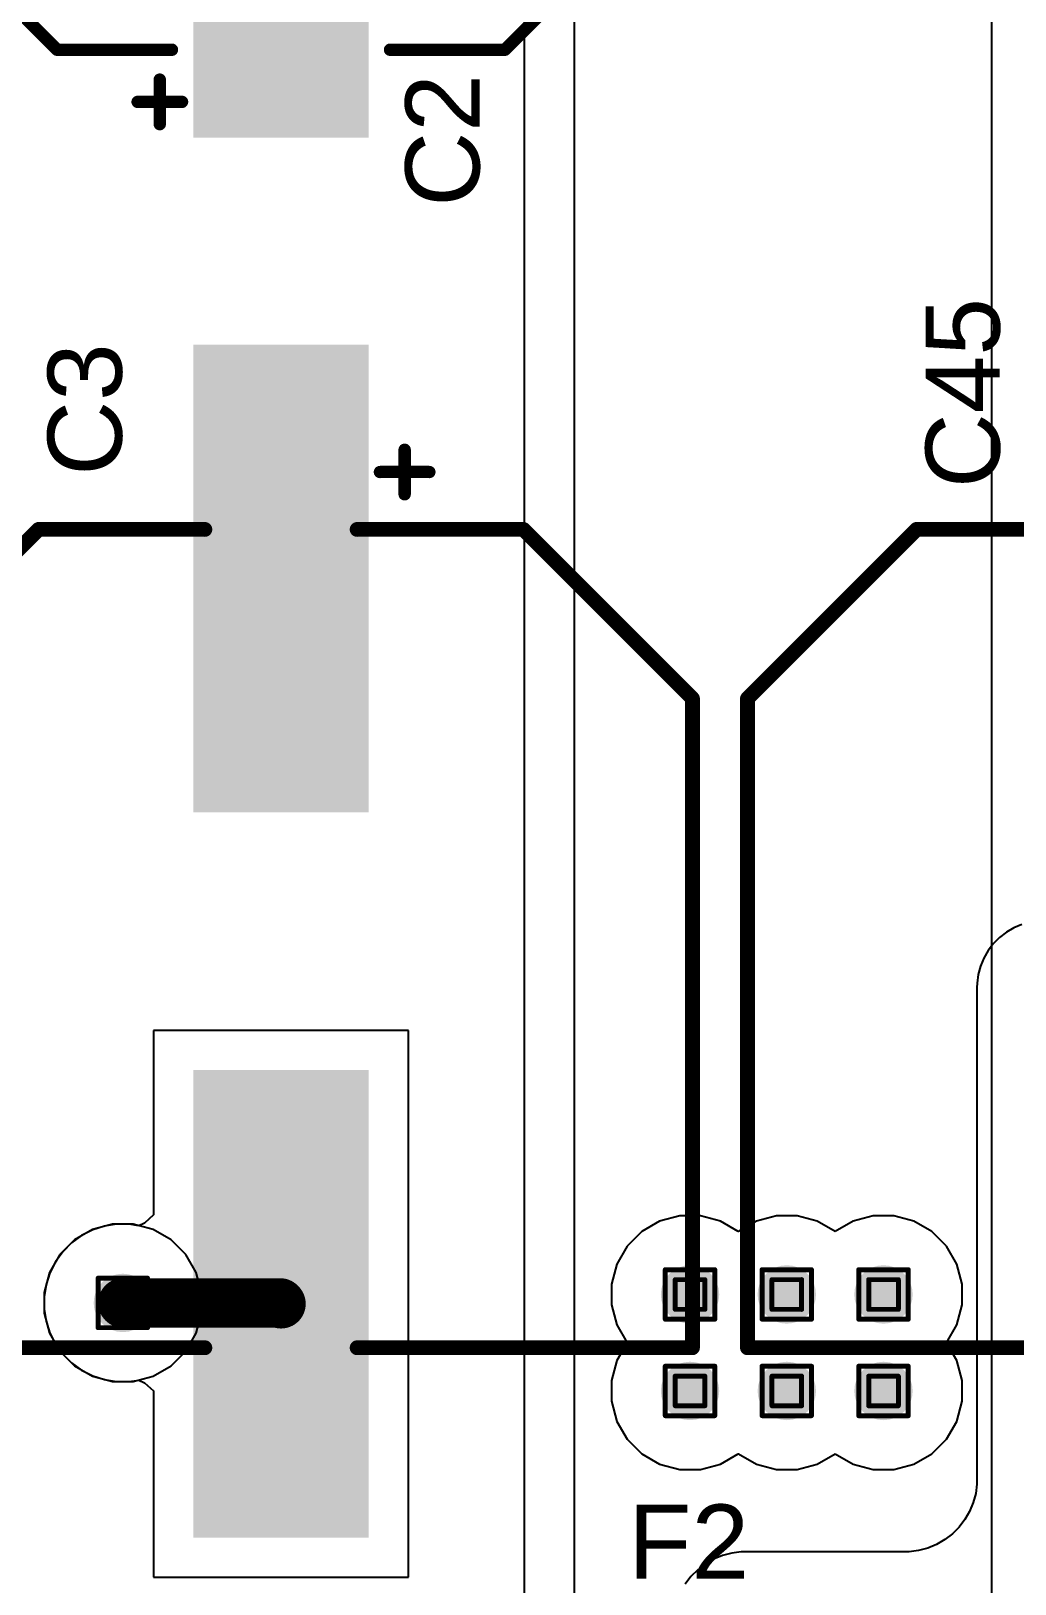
# Model space of a CAD drawing. Header units: inches. Extents: x -5 to 230, y -4 to 159.
# Drawn here: x 71.08 to 81.18, y 10.97 to 26.92 of the extents above; entities that cross this region are included whole.
import ezdxf

# ---------------------------------------------------------------- set-up
doc = ezdxf.new("R2010")
doc.units = ezdxf.units.IN
for name, color, linetype in [('Bottom Layer', 5, 'Continuous'), ('Drill Drawing', 1, 'Continuous'), ('Layer 1', 16, 'Continuous'), ('Layer 2', 76, 'Continuous'), ('Top Layer', 1, 'Continuous'), ('Top Overlay', 2, 'Continuous'), ('Top Paste', 8, 'Continuous'), ('Top Solder', 216, 'Continuous'), ('Via Holes', 16, 'Continuous')]:
    doc.layers.add(name, color=color, linetype=linetype)
doc.styles.add('Arial', font='', dxfattribs={"height": 0.2})
doc.styles.get('Arial').set_extended_font_data('Arial')

# ---------------------------------------------------------------- blocks, each defined once
blk = doc.blocks.new('EEE_FK1E101XP_1')
at = {"layer": 'Top Layer'}
for points in [[(-4.1, 0.8), (-0.9, 0.8), (-0.9, -0.8), (-4.1, -0.8)], [(0.9, 0.8), (4.1, 0.8), (4.1, -0.8), (0.9, -0.8)]]:
    blk.add_hatch(color=1, dxfattribs=at).paths.add_polyline_path(points)
at = {"layer": 'Top Paste'}
for points in [[(-4.1, 0.8), (-0.9, 0.8), (-0.9, -0.8), (-4.1, -0.8)], [(0.9, 0.8), (4.1, 0.8), (4.1, -0.8), (0.9, -0.8)]]:
    blk.add_hatch(color=8, dxfattribs=at).paths.add_polyline_path(points)
at = {"layer": 'Top Solder'}
for points in [[(-4.202, 0.902), (-0.798, 0.902), (-0.798, -0.902), (-4.202, -0.902)], [(0.798, 0.902), (4.202, 0.902), (4.202, -0.902), (0.798, -0.902)]]:
    blk.add_hatch(color=216, dxfattribs=at).paths.add_polyline_path(points)
at = {"layer": 'Top Overlay'}
for points in [[(-2.3, 3.3, 0.127, 0.127, 0), (-3.3, 2.3, 0.127, 0.127, 0)], [(-2.3, 3.3, 0.127, 0.127, 0), (3.3, 3.3, 0.127, 0.127, 0)], [(3.3, 3.3, 0.127, 0.127, 0), (3.3, 1.12, 0.127, 0.127, 0)], [(-3.3, 2.3, 0.127, 0.127, 0), (-3.3, 1.12, 0.127, 0.127, 0)], [(-3.835, 1.473, 0.127, 0.127, 0), (-3.835, 1.016, 0.127, 0.127, 0)], [(-4.064, 1.245, 0.127, 0.127, 0), (-3.607, 1.245, 0.127, 0.127, 0)], [(-3.3, -1.12, 0.127, 0.127, 0), (-3.3, -2.3, 0.127, 0.127, 0)], [(3.3, -1.12, 0.127, 0.127, 0), (3.3, -3.3, 0.127, 0.127, 0)], [(-3.3, -2.3, 0.127, 0.127, 0), (-2.3, -3.3, 0.127, 0.127, 0)], [(-2.3, -3.3, 0.127, 0.127, 0), (3.3, -3.3, 0.127, 0.127, 0)]]:
    blk.add_lwpolyline(points, format="xyseb", dxfattribs=at)
for points in [[(-2.332, 3.3, 0.0635, 0.0635, 1), (-2.268, 3.3, 0.0635, 0.0635, 1)], [(-2.332, 3.3, 0.0635, 0.0635, 1), (-2.268, 3.3, 0.0635, 0.0635, 1)], [(3.268, 3.3, 0.0635, 0.0635, 1), (3.332, 3.3, 0.0635, 0.0635, 1)], [(3.268, 3.3, 0.0635, 0.0635, 1), (3.332, 3.3, 0.0635, 0.0635, 1)], [(-3.332, 2.3, 0.0635, 0.0635, 1), (-3.268, 2.3, 0.0635, 0.0635, 1)], [(-3.332, 2.3, 0.0635, 0.0635, 1), (-3.268, 2.3, 0.0635, 0.0635, 1)], [(-3.867, 1.473, 0.0635, 0.0635, 1), (-3.804, 1.473, 0.0635, 0.0635, 1)], [(-4.096, 1.245, 0.0635, 0.0635, 1), (-4.032, 1.245, 0.0635, 0.0635, 1)], [(-3.639, 1.245, 0.0635, 0.0635, 1), (-3.575, 1.245, 0.0635, 0.0635, 1)], [(-3.332, 1.12, 0.0635, 0.0635, 1), (-3.268, 1.12, 0.0635, 0.0635, 1)], [(3.268, 1.12, 0.0635, 0.0635, 1), (3.332, 1.12, 0.0635, 0.0635, 1)], [(-3.867, 1.016, 0.0635, 0.0635, 1), (-3.804, 1.016, 0.0635, 0.0635, 1)], [(-3.332, -1.12, 0.0635, 0.0635, 1), (-3.268, -1.12, 0.0635, 0.0635, 1)], [(3.268, -1.12, 0.0635, 0.0635, 1), (3.332, -1.12, 0.0635, 0.0635, 1)], [(-3.332, -2.3, 0.0635, 0.0635, 1), (-3.268, -2.3, 0.0635, 0.0635, 1)], [(-3.332, -2.3, 0.0635, 0.0635, 1), (-3.268, -2.3, 0.0635, 0.0635, 1)], [(-2.332, -3.3, 0.0635, 0.0635, 1), (-2.268, -3.3, 0.0635, 0.0635, 1)], [(-2.332, -3.3, 0.0635, 0.0635, 1), (-2.268, -3.3, 0.0635, 0.0635, 1)], [(3.268, -3.3, 0.0635, 0.0635, 1), (3.332, -3.3, 0.0635, 0.0635, 1)], [(3.268, -3.3, 0.0635, 0.0635, 1), (3.332, -3.3, 0.0635, 0.0635, 1)]]:
    blk.add_lwpolyline(points, format="xyseb", close=True, dxfattribs=at)
blk = doc.blocks.new('UWT1E331MNL1GS_46')
at = {"layer": 'Top Layer'}
for points in [[(-6.024, 0.8), (-1.424, 0.8), (-1.424, -0.8), (-6.024, -0.8)], [(1.424, 0.8), (6.024, 0.8), (6.024, -0.8), (1.424, -0.8)]]:
    blk.add_hatch(color=1, dxfattribs=at).paths.add_polyline_path(points)
at = {"layer": 'Top Paste'}
for points in [[(-6.024, 0.8), (-1.424, 0.8), (-1.424, -0.8), (-6.024, -0.8)], [(1.424, 0.8), (6.024, 0.8), (6.024, -0.8), (1.424, -0.8)]]:
    blk.add_hatch(color=8, dxfattribs=at).paths.add_polyline_path(points)
at = {"layer": 'Top Solder'}
for points in [[(-6.126, 0.902), (-1.323, 0.902), (-1.323, -0.902), (-6.126, -0.902)], [(1.323, 0.902), (6.126, 0.902), (6.126, -0.902), (1.323, -0.902)]]:
    blk.add_hatch(color=216, dxfattribs=at).paths.add_polyline_path(points)
at = {"layer": 'Top Overlay'}
for points in [[(-4.227, 2.49, 0.152, 0.152, 0), (-2.49, 4.226, 0.152, 0.152, 0)], [(4.176, 4.226, 0.152, 0.152, 0), (-2.49, 4.226, 0.152, 0.152, 0)], [(4.176, 0.782, 0.152, 0.152, 0), (4.176, 4.226, 0.152, 0.152, 0)], [(-4.227, 0.782, 0.152, 0.152, 0), (-4.227, 2.49, 0.152, 0.152, 0)], [(-4.817, 1.016, 0.127, 0.127, 0), (-4.817, 1.524, 0.127, 0.127, 0)], [(-4.588, 1.27, 0.127, 0.127, 0), (-5.045, 1.27, 0.127, 0.127, 0)], [(-4.227, -2.49, 0.152, 0.152, 0), (-4.227, -0.782, 0.152, 0.152, 0)], [(4.176, -4.226, 0.152, 0.152, 0), (4.176, -0.782, 0.152, 0.152, 0)], [(-2.49, -4.226, 0.152, 0.152, 0), (-4.227, -2.49, 0.152, 0.152, 0)], [(4.176, -4.226, 0.152, 0.152, 0), (-2.49, -4.226, 0.152, 0.152, 0)]]:
    blk.add_lwpolyline(points, format="xyseb", dxfattribs=at)
for points in [[(-2.528, 4.226, 0.0762, 0.0762, 1), (-2.452, 4.226, 0.0762, 0.0762, 1)], [(-2.528, 4.226, 0.0762, 0.0762, 1), (-2.452, 4.226, 0.0762, 0.0762, 1)], [(4.138, 4.226, 0.0762, 0.0762, 1), (4.214, 4.226, 0.0762, 0.0762, 1)], [(4.138, 4.226, 0.0762, 0.0762, 1), (4.214, 4.226, 0.0762, 0.0762, 1)], [(-4.265, 2.49, 0.0762, 0.0762, 1), (-4.189, 2.49, 0.0762, 0.0762, 1)], [(-4.265, 2.49, 0.0762, 0.0762, 1), (-4.189, 2.49, 0.0762, 0.0762, 1)], [(-4.848, 1.524, 0.0635, 0.0635, 1), (-4.785, 1.524, 0.0635, 0.0635, 1)], [(-5.077, 1.27, 0.0635, 0.0635, 1), (-5.013, 1.27, 0.0635, 0.0635, 1)], [(-4.62, 1.27, 0.0635, 0.0635, 1), (-4.556, 1.27, 0.0635, 0.0635, 1)], [(-4.848, 1.016, 0.0635, 0.0635, 1), (-4.785, 1.016, 0.0635, 0.0635, 1)], [(-4.265, 0.782, 0.0762, 0.0762, 1), (-4.189, 0.782, 0.0762, 0.0762, 1)], [(4.138, 0.782, 0.0762, 0.0762, 1), (4.214, 0.782, 0.0762, 0.0762, 1)], [(-4.265, -0.782, 0.0762, 0.0762, 1), (-4.189, -0.782, 0.0762, 0.0762, 1)], [(4.138, -0.782, 0.0762, 0.0762, 1), (4.214, -0.782, 0.0762, 0.0762, 1)], [(-4.265, -2.49, 0.0762, 0.0762, 1), (-4.189, -2.49, 0.0762, 0.0762, 1)], [(-4.265, -2.49, 0.0762, 0.0762, 1), (-4.189, -2.49, 0.0762, 0.0762, 1)], [(-2.528, -4.226, 0.0762, 0.0762, 1), (-2.452, -4.226, 0.0762, 0.0762, 1)], [(-2.528, -4.226, 0.0762, 0.0762, 1), (-2.452, -4.226, 0.0762, 0.0762, 1)], [(4.138, -4.226, 0.0762, 0.0762, 1), (4.214, -4.226, 0.0762, 0.0762, 1)], [(4.138, -4.226, 0.0762, 0.0762, 1), (4.214, -4.226, 0.0762, 0.0762, 1)]]:
    blk.add_lwpolyline(points, format="xyseb", close=True, dxfattribs=at)
blk = doc.blocks.new('UWT1E331MNL1GS_260')
at = {"layer": 'Top Layer'}
for points in [[(-6.024, 0.8), (-1.424, 0.8), (-1.424, -0.8), (-6.024, -0.8)], [(1.424, 0.8), (6.024, 0.8), (6.024, -0.8), (1.424, -0.8)]]:
    blk.add_hatch(color=1, dxfattribs=at).paths.add_polyline_path(points)
at = {"layer": 'Top Paste'}
for points in [[(-6.024, 0.8), (-1.424, 0.8), (-1.424, -0.8), (-6.024, -0.8)], [(1.424, 0.8), (6.024, 0.8), (6.024, -0.8), (1.424, -0.8)]]:
    blk.add_hatch(color=8, dxfattribs=at).paths.add_polyline_path(points)
at = {"layer": 'Top Solder'}
for points in [[(-6.126, 0.902), (-1.323, 0.902), (-1.323, -0.902), (-6.126, -0.902)], [(1.323, 0.902), (6.126, 0.902), (6.126, -0.902), (1.323, -0.902)]]:
    blk.add_hatch(color=216, dxfattribs=at).paths.add_polyline_path(points)
at = {"layer": 'Top Overlay'}
for points in [[(-4.227, 2.49, 0.152, 0.152, 0), (-2.49, 4.226, 0.152, 0.152, 0)], [(4.176, 4.226, 0.152, 0.152, 0), (-2.49, 4.226, 0.152, 0.152, 0)], [(4.176, 0.782, 0.152, 0.152, 0), (4.176, 4.226, 0.152, 0.152, 0)], [(-4.227, 0.782, 0.152, 0.152, 0), (-4.227, 2.49, 0.152, 0.152, 0)], [(-4.817, 1.016, 0.127, 0.127, 0), (-4.817, 1.524, 0.127, 0.127, 0)], [(-4.588, 1.27, 0.127, 0.127, 0), (-5.045, 1.27, 0.127, 0.127, 0)], [(-4.227, -2.49, 0.152, 0.152, 0), (-4.227, -0.782, 0.152, 0.152, 0)], [(4.176, -4.226, 0.152, 0.152, 0), (4.176, -0.782, 0.152, 0.152, 0)], [(-2.49, -4.226, 0.152, 0.152, 0), (-4.227, -2.49, 0.152, 0.152, 0)], [(4.176, -4.226, 0.152, 0.152, 0), (-2.49, -4.226, 0.152, 0.152, 0)]]:
    blk.add_lwpolyline(points, format="xyseb", dxfattribs=at)
for points in [[(-2.528, 4.226, 0.0762, 0.0762, 1), (-2.452, 4.226, 0.0762, 0.0762, 1)], [(-2.528, 4.226, 0.0762, 0.0762, 1), (-2.452, 4.226, 0.0762, 0.0762, 1)], [(4.138, 4.226, 0.0762, 0.0762, 1), (4.214, 4.226, 0.0762, 0.0762, 1)], [(4.138, 4.226, 0.0762, 0.0762, 1), (4.214, 4.226, 0.0762, 0.0762, 1)], [(-4.265, 2.49, 0.0762, 0.0762, 1), (-4.189, 2.49, 0.0762, 0.0762, 1)], [(-4.265, 2.49, 0.0762, 0.0762, 1), (-4.189, 2.49, 0.0762, 0.0762, 1)], [(-4.848, 1.524, 0.0635, 0.0635, 1), (-4.785, 1.524, 0.0635, 0.0635, 1)], [(-5.077, 1.27, 0.0635, 0.0635, 1), (-5.013, 1.27, 0.0635, 0.0635, 1)], [(-4.62, 1.27, 0.0635, 0.0635, 1), (-4.556, 1.27, 0.0635, 0.0635, 1)], [(-4.848, 1.016, 0.0635, 0.0635, 1), (-4.785, 1.016, 0.0635, 0.0635, 1)], [(-4.265, 0.782, 0.0762, 0.0762, 1), (-4.189, 0.782, 0.0762, 0.0762, 1)], [(4.138, 0.782, 0.0762, 0.0762, 1), (4.214, 0.782, 0.0762, 0.0762, 1)], [(-4.265, -0.782, 0.0762, 0.0762, 1), (-4.189, -0.782, 0.0762, 0.0762, 1)], [(4.138, -0.782, 0.0762, 0.0762, 1), (4.214, -0.782, 0.0762, 0.0762, 1)], [(-4.265, -2.49, 0.0762, 0.0762, 1), (-4.189, -2.49, 0.0762, 0.0762, 1)], [(-4.265, -2.49, 0.0762, 0.0762, 1), (-4.189, -2.49, 0.0762, 0.0762, 1)], [(-2.528, -4.226, 0.0762, 0.0762, 1), (-2.452, -4.226, 0.0762, 0.0762, 1)], [(-2.528, -4.226, 0.0762, 0.0762, 1), (-2.452, -4.226, 0.0762, 0.0762, 1)], [(4.138, -4.226, 0.0762, 0.0762, 1), (4.214, -4.226, 0.0762, 0.0762, 1)], [(4.138, -4.226, 0.0762, 0.0762, 1), (4.214, -4.226, 0.0762, 0.0762, 1)]]:
    blk.add_lwpolyline(points, format="xyseb", close=True, dxfattribs=at)

msp = doc.modelspace()

# ---------------------------------------------------------------- hatches: boundary and pattern name
at = {"layer": 'Bottom Layer'}
h = msp.add_hatch(color=5, dxfattribs=at)
edge = h.paths.add_edge_path()
edge.add_arc((77.845, 13.945), 0.3, 0, 360)
h = msp.add_hatch(color=5, dxfattribs=at)
edge = h.paths.add_edge_path()
edge.add_arc((78.839, 13.945), 0.3, 0, 360)
h = msp.add_hatch(color=5, dxfattribs=at)
edge = h.paths.add_edge_path()
edge.add_arc((79.832, 13.945), 0.3, 0, 360)
h = msp.add_hatch(color=5, dxfattribs=at)
edge = h.paths.add_edge_path()
edge.add_arc((72.02, 13.858), 0.3, 0, 360)
h = msp.add_hatch(color=5, dxfattribs=at)
edge = h.paths.add_edge_path()
edge.add_arc((77.845, 12.954), 0.3, 0, 360)
h = msp.add_hatch(color=5, dxfattribs=at)
edge = h.paths.add_edge_path()
edge.add_arc((78.839, 12.954), 0.3, 0, 360)
h = msp.add_hatch(color=5, dxfattribs=at)
edge = h.paths.add_edge_path()
edge.add_arc((79.832, 12.954), 0.3, 0, 360)
at = {"layer": 'Layer 1'}
h = msp.add_hatch(color=16, dxfattribs=at)
edge = h.paths.add_edge_path()
edge.add_arc((77.845, 13.945), 0.3, 0, 360)
h = msp.add_hatch(color=16, dxfattribs=at)
edge = h.paths.add_edge_path()
edge.add_arc((78.839, 13.945), 0.3, 0, 360)
h = msp.add_hatch(color=16, dxfattribs=at)
edge = h.paths.add_edge_path()
edge.add_arc((79.832, 13.945), 0.3, 0, 360)
h = msp.add_hatch(color=16, dxfattribs=at)
edge = h.paths.add_edge_path()
edge.add_arc((72.02, 13.858), 0.3, 0, 360)
h = msp.add_hatch(color=16, dxfattribs=at)
edge = h.paths.add_edge_path()
edge.add_arc((77.845, 12.954), 0.3, 0, 360)
h = msp.add_hatch(color=16, dxfattribs=at)
edge = h.paths.add_edge_path()
edge.add_arc((78.839, 12.954), 0.3, 0, 360)
h = msp.add_hatch(color=16, dxfattribs=at)
edge = h.paths.add_edge_path()
edge.add_arc((79.832, 12.954), 0.3, 0, 360)
at = {"layer": 'Layer 2'}
h = msp.add_hatch(color=76, dxfattribs=at)
edge = h.paths.add_edge_path()
edge.add_arc((77.845, 13.945), 0.3, 0, 360)
h = msp.add_hatch(color=76, dxfattribs=at)
edge = h.paths.add_edge_path()
edge.add_arc((78.839, 13.945), 0.3, 0, 360)
h = msp.add_hatch(color=76, dxfattribs=at)
edge = h.paths.add_edge_path()
edge.add_arc((79.832, 13.945), 0.3, 0, 360)
h = msp.add_hatch(color=76, dxfattribs=at)
edge = h.paths.add_edge_path()
edge.add_arc((72.02, 13.858), 0.3, 0, 360)
h = msp.add_hatch(color=76, dxfattribs=at)
edge = h.paths.add_edge_path()
edge.add_arc((77.845, 12.954), 0.3, 0, 360)
h = msp.add_hatch(color=76, dxfattribs=at)
edge = h.paths.add_edge_path()
edge.add_arc((78.839, 12.954), 0.3, 0, 360)
h = msp.add_hatch(color=76, dxfattribs=at)
edge = h.paths.add_edge_path()
edge.add_arc((79.832, 12.954), 0.3, 0, 360)
at = {"layer": 'Top Layer'}
h = msp.add_hatch(color=1, dxfattribs=at)
edge = h.paths.add_edge_path()
edge.add_arc((77.845, 13.945), 0.3, 0, 360)
h = msp.add_hatch(color=1, dxfattribs=at)
edge = h.paths.add_edge_path()
edge.add_arc((78.839, 13.945), 0.3, 0, 360)
h = msp.add_hatch(color=1, dxfattribs=at)
edge = h.paths.add_edge_path()
edge.add_arc((79.832, 13.945), 0.3, 0, 360)
h = msp.add_hatch(color=1, dxfattribs=at)
edge = h.paths.add_edge_path()
edge.add_arc((72.02, 13.858), 0.3, 0, 360)
h = msp.add_hatch(color=1, dxfattribs=at)
edge = h.paths.add_edge_path()
edge.add_arc((77.845, 12.954), 0.3, 0, 360)
h = msp.add_hatch(color=1, dxfattribs=at)
edge = h.paths.add_edge_path()
edge.add_arc((78.839, 12.954), 0.3, 0, 360)
h = msp.add_hatch(color=1, dxfattribs=at)
edge = h.paths.add_edge_path()
edge.add_arc((79.832, 12.954), 0.3, 0, 360)
at = {"layer": 'Via Holes'}
h = msp.add_hatch(color=7, dxfattribs=at)
edge = h.paths.add_edge_path()
edge.add_arc((77.845, 13.945), 0.15, 0, 360)
h = msp.add_hatch(color=7, dxfattribs=at)
edge = h.paths.add_edge_path()
edge.add_arc((78.839, 13.945), 0.15, 0, 360)
h = msp.add_hatch(color=7, dxfattribs=at)
edge = h.paths.add_edge_path()
edge.add_arc((79.832, 13.945), 0.15, 0, 360)
h = msp.add_hatch(color=7, dxfattribs=at)
edge = h.paths.add_edge_path()
edge.add_arc((72.02, 13.858), 0.15, 0, 360)
h = msp.add_hatch(color=7, dxfattribs=at)
edge = h.paths.add_edge_path()
edge.add_arc((77.845, 12.954), 0.15, 0, 360)
h = msp.add_hatch(color=7, dxfattribs=at)
edge = h.paths.add_edge_path()
edge.add_arc((78.839, 12.954), 0.15, 0, 360)
h = msp.add_hatch(color=7, dxfattribs=at)
edge = h.paths.add_edge_path()
edge.add_arc((79.832, 12.954), 0.15, 0, 360)

# ---------------------------------------------------------------- linework, layer by layer
at = {"layer": 'Bottom Layer'}
for p, q in [((77.533, 14.698), (77.349, 14.591)), ((77.739, 14.753), (77.533, 14.698)), ((77.952, 14.753), (77.739, 14.753)), ((78.157, 14.698), (77.952, 14.753)), ((78.341, 14.591), (78.157, 14.698)), ((78.527, 14.698), (78.343, 14.591)), ((78.732, 14.753), (78.527, 14.698)), ((78.945, 14.753), (78.732, 14.753)), ((79.151, 14.698), (78.945, 14.753)), ((79.335, 14.591), (79.151, 14.698)), ((79.52, 14.698), (79.336, 14.591)), ((79.726, 14.753), (79.52, 14.698)), ((79.939, 14.753), (79.726, 14.753)), ((80.144, 14.698), (79.939, 14.753)), ((80.328, 14.591), (80.144, 14.698)), ((71.708, 14.611), (71.524, 14.505)), ((71.913, 14.666), (71.708, 14.611)), ((72.126, 14.666), (71.913, 14.666)), ((72.332, 14.611), (72.126, 14.666)), ((72.516, 14.505), (72.332, 14.611)), ((77.349, 14.591), (77.199, 14.441)), ((78.342, 14.591), (78.341, 14.591)), ((78.343, 14.591), (78.342, 14.591)), ((79.336, 14.591), (79.335, 14.591)), ((79.335, 14.591), (79.335, 14.591)), ((80.479, 14.441), (80.328, 14.591)), ((71.373, 14.354), (71.267, 14.17)), ((71.524, 14.505), (71.373, 14.354)), ((72.666, 14.354), (72.516, 14.505)), ((72.773, 14.17), (72.666, 14.354)), ((77.199, 14.441), (77.092, 14.256)), ((80.585, 14.256), (80.479, 14.441)), ((77.092, 14.256), (77.037, 14.051)), ((80.64, 14.051), (80.585, 14.256)), ((71.267, 14.17), (71.212, 13.964)), ((72.828, 13.964), (72.773, 14.17)), ((77.037, 14.051), (77.037, 13.838)), ((80.64, 13.838), (80.64, 14.051)), ((71.212, 13.964), (71.212, 13.752)), ((72.828, 13.752), (72.828, 13.964)), ((71.212, 13.752), (71.267, 13.546)), ((72.773, 13.546), (72.828, 13.752)), ((77.037, 13.838), (77.092, 13.633)), ((80.585, 13.633), (80.64, 13.838)), ((77.092, 13.633), (77.198, 13.449)), ((80.479, 13.449), (80.585, 13.633)), ((71.267, 13.546), (71.373, 13.362)), ((72.666, 13.362), (72.773, 13.546)), ((77.198, 13.449), (77.092, 13.266)), ((80.585, 13.266), (80.479, 13.449)), ((71.373, 13.362), (71.524, 13.211)), ((72.516, 13.211), (72.666, 13.362)), ((77.092, 13.266), (77.037, 13.06)), ((80.64, 13.06), (80.585, 13.266)), ((71.524, 13.211), (71.708, 13.105)), ((71.708, 13.105), (71.913, 13.05)), ((72.126, 13.05), (72.332, 13.105)), ((72.332, 13.105), (72.516, 13.211)), ((71.913, 13.05), (72.126, 13.05)), ((77.037, 13.06), (77.037, 12.848)), ((80.64, 12.848), (80.64, 13.06)), ((77.037, 12.848), (77.092, 12.642)), ((80.585, 12.642), (80.64, 12.848)), ((77.092, 12.642), (77.199, 12.458)), ((80.479, 12.458), (80.585, 12.642)), ((77.199, 12.458), (77.349, 12.307)), ((80.328, 12.307), (80.479, 12.458)), ((77.349, 12.307), (77.533, 12.201)), ((78.157, 12.201), (78.341, 12.307)), ((78.341, 12.307), (78.342, 12.308)), ((78.342, 12.308), (78.343, 12.307)), ((78.343, 12.307), (78.527, 12.201)), ((79.151, 12.201), (79.335, 12.307)), ((79.335, 12.307), (79.335, 12.308)), ((79.335, 12.308), (79.336, 12.307)), ((79.336, 12.307), (79.52, 12.201)), ((80.144, 12.201), (80.328, 12.307)), ((77.533, 12.201), (77.739, 12.146)), ((77.739, 12.146), (77.952, 12.146)), ((77.952, 12.146), (78.157, 12.201)), ((78.527, 12.201), (78.732, 12.146)), ((78.732, 12.146), (78.945, 12.146)), ((78.945, 12.146), (79.151, 12.201)), ((79.52, 12.201), (79.726, 12.146)), ((79.726, 12.146), (79.939, 12.146)), ((79.939, 12.146), (80.144, 12.201))]:
    msp.add_line(p, q, dxfattribs=at)
at = {"layer": 'Drill Drawing'}
for points in [[(77.591, 14.199, 0.0508, 0.0508, 0), (78.099, 14.199, 0.0508, 0.0508, 0)], [(77.591, 13.691, 0.0508, 0.0508, 0), (77.591, 14.199, 0.0508, 0.0508, 0)], [(78.099, 13.691, 0.0508, 0.0508, 0), (78.099, 14.199, 0.0508, 0.0508, 0)], [(78.585, 14.199, 0.0508, 0.0508, 0), (79.093, 14.199, 0.0508, 0.0508, 0)], [(78.585, 13.691, 0.0508, 0.0508, 0), (78.585, 14.199, 0.0508, 0.0508, 0)], [(79.093, 13.691, 0.0508, 0.0508, 0), (79.093, 14.199, 0.0508, 0.0508, 0)], [(79.578, 14.199, 0.0508, 0.0508, 0), (80.086, 14.199, 0.0508, 0.0508, 0)], [(79.578, 13.691, 0.0508, 0.0508, 0), (79.578, 14.199, 0.0508, 0.0508, 0)], [(80.086, 13.691, 0.0508, 0.0508, 0), (80.086, 14.199, 0.0508, 0.0508, 0)], [(71.766, 14.112, 0.0508, 0.0508, 0), (72.274, 14.112, 0.0508, 0.0508, 0)], [(71.766, 13.604, 0.0508, 0.0508, 0), (71.766, 14.112, 0.0508, 0.0508, 0)], [(71.867, 14.01, 0.0508, 0.0508, 0), (72.172, 14.01, 0.0508, 0.0508, 0)], [(71.867, 13.706, 0.0508, 0.0508, 0), (71.867, 14.01, 0.0508, 0.0508, 0)], [(72.172, 13.706, 0.0508, 0.0508, 0), (72.172, 14.01, 0.0508, 0.0508, 0)], [(72.274, 13.604, 0.0508, 0.0508, 0), (72.274, 14.112, 0.0508, 0.0508, 0)], [(77.693, 14.097, 0.0508, 0.0508, 0), (77.998, 14.097, 0.0508, 0.0508, 0)], [(77.693, 13.792, 0.0508, 0.0508, 0), (77.693, 14.097, 0.0508, 0.0508, 0)], [(77.998, 13.792, 0.0508, 0.0508, 0), (77.998, 14.097, 0.0508, 0.0508, 0)], [(78.686, 14.097, 0.0508, 0.0508, 0), (78.991, 14.097, 0.0508, 0.0508, 0)], [(78.686, 13.792, 0.0508, 0.0508, 0), (78.686, 14.097, 0.0508, 0.0508, 0)], [(78.991, 13.792, 0.0508, 0.0508, 0), (78.991, 14.097, 0.0508, 0.0508, 0)], [(79.68, 14.097, 0.0508, 0.0508, 0), (79.985, 14.097, 0.0508, 0.0508, 0)], [(79.68, 13.792, 0.0508, 0.0508, 0), (79.68, 14.097, 0.0508, 0.0508, 0)], [(79.985, 13.792, 0.0508, 0.0508, 0), (79.985, 14.097, 0.0508, 0.0508, 0)], [(71.867, 13.706, 0.0508, 0.0508, 0), (72.172, 13.706, 0.0508, 0.0508, 0)], [(77.591, 13.691, 0.0508, 0.0508, 0), (78.099, 13.691, 0.0508, 0.0508, 0)], [(77.693, 13.792, 0.0508, 0.0508, 0), (77.998, 13.792, 0.0508, 0.0508, 0)], [(78.585, 13.691, 0.0508, 0.0508, 0), (79.093, 13.691, 0.0508, 0.0508, 0)], [(78.686, 13.792, 0.0508, 0.0508, 0), (78.991, 13.792, 0.0508, 0.0508, 0)], [(79.578, 13.691, 0.0508, 0.0508, 0), (80.086, 13.691, 0.0508, 0.0508, 0)], [(79.68, 13.792, 0.0508, 0.0508, 0), (79.985, 13.792, 0.0508, 0.0508, 0)], [(71.766, 13.604, 0.0508, 0.0508, 0), (72.274, 13.604, 0.0508, 0.0508, 0)], [(77.591, 13.208, 0.0508, 0.0508, 0), (78.099, 13.208, 0.0508, 0.0508, 0)], [(77.591, 12.7, 0.0508, 0.0508, 0), (77.591, 13.208, 0.0508, 0.0508, 0)], [(77.693, 13.106, 0.0508, 0.0508, 0), (77.998, 13.106, 0.0508, 0.0508, 0)], [(77.693, 12.802, 0.0508, 0.0508, 0), (77.693, 13.106, 0.0508, 0.0508, 0)], [(77.998, 12.802, 0.0508, 0.0508, 0), (77.998, 13.106, 0.0508, 0.0508, 0)], [(78.099, 12.7, 0.0508, 0.0508, 0), (78.099, 13.208, 0.0508, 0.0508, 0)], [(78.585, 13.208, 0.0508, 0.0508, 0), (79.093, 13.208, 0.0508, 0.0508, 0)], [(78.585, 12.7, 0.0508, 0.0508, 0), (78.585, 13.208, 0.0508, 0.0508, 0)], [(78.686, 13.106, 0.0508, 0.0508, 0), (78.991, 13.106, 0.0508, 0.0508, 0)], [(78.686, 12.802, 0.0508, 0.0508, 0), (78.686, 13.106, 0.0508, 0.0508, 0)], [(78.991, 12.802, 0.0508, 0.0508, 0), (78.991, 13.106, 0.0508, 0.0508, 0)], [(79.093, 12.7, 0.0508, 0.0508, 0), (79.093, 13.208, 0.0508, 0.0508, 0)], [(79.578, 13.208, 0.0508, 0.0508, 0), (80.086, 13.208, 0.0508, 0.0508, 0)], [(79.578, 12.7, 0.0508, 0.0508, 0), (79.578, 13.208, 0.0508, 0.0508, 0)], [(79.68, 13.106, 0.0508, 0.0508, 0), (79.985, 13.106, 0.0508, 0.0508, 0)], [(79.68, 12.802, 0.0508, 0.0508, 0), (79.68, 13.106, 0.0508, 0.0508, 0)], [(79.985, 12.802, 0.0508, 0.0508, 0), (79.985, 13.106, 0.0508, 0.0508, 0)], [(80.086, 12.7, 0.0508, 0.0508, 0), (80.086, 13.208, 0.0508, 0.0508, 0)], [(77.693, 12.802, 0.0508, 0.0508, 0), (77.998, 12.802, 0.0508, 0.0508, 0)], [(78.686, 12.802, 0.0508, 0.0508, 0), (78.991, 12.802, 0.0508, 0.0508, 0)], [(79.68, 12.802, 0.0508, 0.0508, 0), (79.985, 12.802, 0.0508, 0.0508, 0)], [(77.591, 12.7, 0.0508, 0.0508, 0), (78.099, 12.7, 0.0508, 0.0508, 0)], [(78.585, 12.7, 0.0508, 0.0508, 0), (79.093, 12.7, 0.0508, 0.0508, 0)], [(79.578, 12.7, 0.0508, 0.0508, 0), (80.086, 12.7, 0.0508, 0.0508, 0)]]:
    msp.add_lwpolyline(points, format="xyseb", dxfattribs=at)
for points in [[(77.578, 14.199, 0.0254, 0.0254, 1), (77.604, 14.199, 0.0254, 0.0254, 1)], [(77.578, 14.199, 0.0254, 0.0254, 1), (77.604, 14.199, 0.0254, 0.0254, 1)], [(78.086, 14.199, 0.0254, 0.0254, 1), (78.112, 14.199, 0.0254, 0.0254, 1)], [(78.086, 14.199, 0.0254, 0.0254, 1), (78.112, 14.199, 0.0254, 0.0254, 1)], [(78.572, 14.199, 0.0254, 0.0254, 1), (78.597, 14.199, 0.0254, 0.0254, 1)], [(78.572, 14.199, 0.0254, 0.0254, 1), (78.597, 14.199, 0.0254, 0.0254, 1)], [(79.08, 14.199, 0.0254, 0.0254, 1), (79.105, 14.199, 0.0254, 0.0254, 1)], [(79.08, 14.199, 0.0254, 0.0254, 1), (79.105, 14.199, 0.0254, 0.0254, 1)], [(79.565, 14.199, 0.0254, 0.0254, 1), (79.591, 14.199, 0.0254, 0.0254, 1)], [(79.565, 14.199, 0.0254, 0.0254, 1), (79.591, 14.199, 0.0254, 0.0254, 1)], [(80.073, 14.199, 0.0254, 0.0254, 1), (80.099, 14.199, 0.0254, 0.0254, 1)], [(80.073, 14.199, 0.0254, 0.0254, 1), (80.099, 14.199, 0.0254, 0.0254, 1)], [(71.753, 14.112, 0.0254, 0.0254, 1), (71.778, 14.112, 0.0254, 0.0254, 1)], [(71.753, 14.112, 0.0254, 0.0254, 1), (71.778, 14.112, 0.0254, 0.0254, 1)], [(71.855, 14.01, 0.0254, 0.0254, 1), (71.88, 14.01, 0.0254, 0.0254, 1)], [(71.855, 14.01, 0.0254, 0.0254, 1), (71.88, 14.01, 0.0254, 0.0254, 1)], [(72.159, 14.01, 0.0254, 0.0254, 1), (72.185, 14.01, 0.0254, 0.0254, 1)], [(72.159, 14.01, 0.0254, 0.0254, 1), (72.185, 14.01, 0.0254, 0.0254, 1)], [(72.261, 14.112, 0.0254, 0.0254, 1), (72.286, 14.112, 0.0254, 0.0254, 1)], [(72.261, 14.112, 0.0254, 0.0254, 1), (72.286, 14.112, 0.0254, 0.0254, 1)], [(77.68, 14.097, 0.0254, 0.0254, 1), (77.705, 14.097, 0.0254, 0.0254, 1)], [(77.68, 14.097, 0.0254, 0.0254, 1), (77.705, 14.097, 0.0254, 0.0254, 1)], [(77.985, 14.097, 0.0254, 0.0254, 1), (78.01, 14.097, 0.0254, 0.0254, 1)], [(77.985, 14.097, 0.0254, 0.0254, 1), (78.01, 14.097, 0.0254, 0.0254, 1)], [(78.674, 14.097, 0.0254, 0.0254, 1), (78.699, 14.097, 0.0254, 0.0254, 1)], [(78.674, 14.097, 0.0254, 0.0254, 1), (78.699, 14.097, 0.0254, 0.0254, 1)], [(78.978, 14.097, 0.0254, 0.0254, 1), (79.004, 14.097, 0.0254, 0.0254, 1)], [(78.978, 14.097, 0.0254, 0.0254, 1), (79.004, 14.097, 0.0254, 0.0254, 1)], [(79.667, 14.097, 0.0254, 0.0254, 1), (79.692, 14.097, 0.0254, 0.0254, 1)], [(79.667, 14.097, 0.0254, 0.0254, 1), (79.692, 14.097, 0.0254, 0.0254, 1)], [(79.972, 14.097, 0.0254, 0.0254, 1), (79.997, 14.097, 0.0254, 0.0254, 1)], [(79.972, 14.097, 0.0254, 0.0254, 1), (79.997, 14.097, 0.0254, 0.0254, 1)], [(71.855, 13.706, 0.0254, 0.0254, 1), (71.88, 13.706, 0.0254, 0.0254, 1)], [(71.855, 13.706, 0.0254, 0.0254, 1), (71.88, 13.706, 0.0254, 0.0254, 1)], [(72.159, 13.706, 0.0254, 0.0254, 1), (72.185, 13.706, 0.0254, 0.0254, 1)], [(72.159, 13.706, 0.0254, 0.0254, 1), (72.185, 13.706, 0.0254, 0.0254, 1)], [(77.578, 13.691, 0.0254, 0.0254, 1), (77.604, 13.691, 0.0254, 0.0254, 1)], [(77.578, 13.691, 0.0254, 0.0254, 1), (77.604, 13.691, 0.0254, 0.0254, 1)], [(77.68, 13.792, 0.0254, 0.0254, 1), (77.705, 13.792, 0.0254, 0.0254, 1)], [(77.68, 13.792, 0.0254, 0.0254, 1), (77.705, 13.792, 0.0254, 0.0254, 1)], [(77.985, 13.792, 0.0254, 0.0254, 1), (78.01, 13.792, 0.0254, 0.0254, 1)], [(77.985, 13.792, 0.0254, 0.0254, 1), (78.01, 13.792, 0.0254, 0.0254, 1)], [(78.086, 13.691, 0.0254, 0.0254, 1), (78.112, 13.691, 0.0254, 0.0254, 1)], [(78.086, 13.691, 0.0254, 0.0254, 1), (78.112, 13.691, 0.0254, 0.0254, 1)], [(78.572, 13.691, 0.0254, 0.0254, 1), (78.597, 13.691, 0.0254, 0.0254, 1)], [(78.572, 13.691, 0.0254, 0.0254, 1), (78.597, 13.691, 0.0254, 0.0254, 1)], [(78.674, 13.792, 0.0254, 0.0254, 1), (78.699, 13.792, 0.0254, 0.0254, 1)], [(78.674, 13.792, 0.0254, 0.0254, 1), (78.699, 13.792, 0.0254, 0.0254, 1)], [(78.978, 13.792, 0.0254, 0.0254, 1), (79.004, 13.792, 0.0254, 0.0254, 1)], [(78.978, 13.792, 0.0254, 0.0254, 1), (79.004, 13.792, 0.0254, 0.0254, 1)], [(79.08, 13.691, 0.0254, 0.0254, 1), (79.105, 13.691, 0.0254, 0.0254, 1)], [(79.08, 13.691, 0.0254, 0.0254, 1), (79.105, 13.691, 0.0254, 0.0254, 1)], [(79.565, 13.691, 0.0254, 0.0254, 1), (79.591, 13.691, 0.0254, 0.0254, 1)], [(79.565, 13.691, 0.0254, 0.0254, 1), (79.591, 13.691, 0.0254, 0.0254, 1)], [(79.667, 13.792, 0.0254, 0.0254, 1), (79.692, 13.792, 0.0254, 0.0254, 1)], [(79.667, 13.792, 0.0254, 0.0254, 1), (79.692, 13.792, 0.0254, 0.0254, 1)], [(79.972, 13.792, 0.0254, 0.0254, 1), (79.997, 13.792, 0.0254, 0.0254, 1)], [(79.972, 13.792, 0.0254, 0.0254, 1), (79.997, 13.792, 0.0254, 0.0254, 1)], [(80.073, 13.691, 0.0254, 0.0254, 1), (80.099, 13.691, 0.0254, 0.0254, 1)], [(80.073, 13.691, 0.0254, 0.0254, 1), (80.099, 13.691, 0.0254, 0.0254, 1)], [(71.753, 13.604, 0.0254, 0.0254, 1), (71.778, 13.604, 0.0254, 0.0254, 1)], [(71.753, 13.604, 0.0254, 0.0254, 1), (71.778, 13.604, 0.0254, 0.0254, 1)], [(72.261, 13.604, 0.0254, 0.0254, 1), (72.286, 13.604, 0.0254, 0.0254, 1)], [(72.261, 13.604, 0.0254, 0.0254, 1), (72.286, 13.604, 0.0254, 0.0254, 1)], [(77.578, 13.208, 0.0254, 0.0254, 1), (77.604, 13.208, 0.0254, 0.0254, 1)], [(77.578, 13.208, 0.0254, 0.0254, 1), (77.604, 13.208, 0.0254, 0.0254, 1)], [(77.68, 13.106, 0.0254, 0.0254, 1), (77.705, 13.106, 0.0254, 0.0254, 1)], [(77.68, 13.106, 0.0254, 0.0254, 1), (77.705, 13.106, 0.0254, 0.0254, 1)], [(77.985, 13.106, 0.0254, 0.0254, 1), (78.01, 13.106, 0.0254, 0.0254, 1)], [(77.985, 13.106, 0.0254, 0.0254, 1), (78.01, 13.106, 0.0254, 0.0254, 1)], [(78.086, 13.208, 0.0254, 0.0254, 1), (78.112, 13.208, 0.0254, 0.0254, 1)], [(78.086, 13.208, 0.0254, 0.0254, 1), (78.112, 13.208, 0.0254, 0.0254, 1)], [(78.572, 13.208, 0.0254, 0.0254, 1), (78.597, 13.208, 0.0254, 0.0254, 1)], [(78.572, 13.208, 0.0254, 0.0254, 1), (78.597, 13.208, 0.0254, 0.0254, 1)], [(78.674, 13.106, 0.0254, 0.0254, 1), (78.699, 13.106, 0.0254, 0.0254, 1)], [(78.674, 13.106, 0.0254, 0.0254, 1), (78.699, 13.106, 0.0254, 0.0254, 1)], [(78.978, 13.106, 0.0254, 0.0254, 1), (79.004, 13.106, 0.0254, 0.0254, 1)], [(78.978, 13.106, 0.0254, 0.0254, 1), (79.004, 13.106, 0.0254, 0.0254, 1)], [(79.08, 13.208, 0.0254, 0.0254, 1), (79.105, 13.208, 0.0254, 0.0254, 1)], [(79.08, 13.208, 0.0254, 0.0254, 1), (79.105, 13.208, 0.0254, 0.0254, 1)], [(79.565, 13.208, 0.0254, 0.0254, 1), (79.591, 13.208, 0.0254, 0.0254, 1)], [(79.565, 13.208, 0.0254, 0.0254, 1), (79.591, 13.208, 0.0254, 0.0254, 1)], [(79.667, 13.106, 0.0254, 0.0254, 1), (79.692, 13.106, 0.0254, 0.0254, 1)], [(79.667, 13.106, 0.0254, 0.0254, 1), (79.692, 13.106, 0.0254, 0.0254, 1)], [(79.972, 13.106, 0.0254, 0.0254, 1), (79.997, 13.106, 0.0254, 0.0254, 1)], [(79.972, 13.106, 0.0254, 0.0254, 1), (79.997, 13.106, 0.0254, 0.0254, 1)], [(80.073, 13.208, 0.0254, 0.0254, 1), (80.099, 13.208, 0.0254, 0.0254, 1)], [(80.073, 13.208, 0.0254, 0.0254, 1), (80.099, 13.208, 0.0254, 0.0254, 1)], [(77.68, 12.802, 0.0254, 0.0254, 1), (77.705, 12.802, 0.0254, 0.0254, 1)], [(77.68, 12.802, 0.0254, 0.0254, 1), (77.705, 12.802, 0.0254, 0.0254, 1)], [(77.985, 12.802, 0.0254, 0.0254, 1), (78.01, 12.802, 0.0254, 0.0254, 1)], [(77.985, 12.802, 0.0254, 0.0254, 1), (78.01, 12.802, 0.0254, 0.0254, 1)], [(78.674, 12.802, 0.0254, 0.0254, 1), (78.699, 12.802, 0.0254, 0.0254, 1)], [(78.674, 12.802, 0.0254, 0.0254, 1), (78.699, 12.802, 0.0254, 0.0254, 1)], [(78.978, 12.802, 0.0254, 0.0254, 1), (79.004, 12.802, 0.0254, 0.0254, 1)], [(78.978, 12.802, 0.0254, 0.0254, 1), (79.004, 12.802, 0.0254, 0.0254, 1)], [(79.667, 12.802, 0.0254, 0.0254, 1), (79.692, 12.802, 0.0254, 0.0254, 1)], [(79.667, 12.802, 0.0254, 0.0254, 1), (79.692, 12.802, 0.0254, 0.0254, 1)], [(79.972, 12.802, 0.0254, 0.0254, 1), (79.997, 12.802, 0.0254, 0.0254, 1)], [(79.972, 12.802, 0.0254, 0.0254, 1), (79.997, 12.802, 0.0254, 0.0254, 1)], [(77.578, 12.7, 0.0254, 0.0254, 1), (77.604, 12.7, 0.0254, 0.0254, 1)], [(77.578, 12.7, 0.0254, 0.0254, 1), (77.604, 12.7, 0.0254, 0.0254, 1)], [(78.086, 12.7, 0.0254, 0.0254, 1), (78.112, 12.7, 0.0254, 0.0254, 1)], [(78.086, 12.7, 0.0254, 0.0254, 1), (78.112, 12.7, 0.0254, 0.0254, 1)], [(78.572, 12.7, 0.0254, 0.0254, 1), (78.597, 12.7, 0.0254, 0.0254, 1)], [(78.572, 12.7, 0.0254, 0.0254, 1), (78.597, 12.7, 0.0254, 0.0254, 1)], [(79.08, 12.7, 0.0254, 0.0254, 1), (79.105, 12.7, 0.0254, 0.0254, 1)], [(79.08, 12.7, 0.0254, 0.0254, 1), (79.105, 12.7, 0.0254, 0.0254, 1)], [(79.565, 12.7, 0.0254, 0.0254, 1), (79.591, 12.7, 0.0254, 0.0254, 1)], [(79.565, 12.7, 0.0254, 0.0254, 1), (79.591, 12.7, 0.0254, 0.0254, 1)], [(80.073, 12.7, 0.0254, 0.0254, 1), (80.099, 12.7, 0.0254, 0.0254, 1)], [(80.073, 12.7, 0.0254, 0.0254, 1), (80.099, 12.7, 0.0254, 0.0254, 1)]]:
    msp.add_lwpolyline(points, format="xyseb", close=True, dxfattribs=at)
at = {"layer": 'Layer 1'}
for p, q in [((77.533, 14.698), (77.349, 14.591)), ((77.739, 14.753), (77.533, 14.698)), ((77.952, 14.753), (77.739, 14.753)), ((78.157, 14.698), (77.952, 14.753)), ((78.341, 14.591), (78.157, 14.698)), ((78.527, 14.698), (78.343, 14.591)), ((78.732, 14.753), (78.527, 14.698)), ((78.945, 14.753), (78.732, 14.753)), ((79.151, 14.698), (78.945, 14.753)), ((79.335, 14.591), (79.151, 14.698)), ((79.52, 14.698), (79.336, 14.591)), ((79.726, 14.753), (79.52, 14.698)), ((79.939, 14.753), (79.726, 14.753)), ((80.144, 14.698), (79.939, 14.753)), ((80.328, 14.591), (80.144, 14.698)), ((77.349, 14.591), (77.199, 14.441)), ((78.342, 14.591), (78.341, 14.591)), ((78.343, 14.591), (78.342, 14.591)), ((79.336, 14.591), (79.335, 14.591)), ((79.335, 14.591), (79.335, 14.591)), ((80.479, 14.441), (80.328, 14.591)), ((77.199, 14.441), (77.092, 14.256)), ((80.585, 14.256), (80.479, 14.441)), ((77.092, 14.256), (77.037, 14.051)), ((80.64, 14.051), (80.585, 14.256)), ((77.037, 14.051), (77.037, 13.838)), ((80.64, 13.838), (80.64, 14.051)), ((77.037, 13.838), (77.092, 13.633)), ((80.585, 13.633), (80.64, 13.838)), ((77.092, 13.633), (77.198, 13.449)), ((80.479, 13.449), (80.585, 13.633)), ((77.198, 13.449), (77.092, 13.266)), ((80.585, 13.266), (80.479, 13.449)), ((77.092, 13.266), (77.037, 13.06)), ((80.64, 13.06), (80.585, 13.266)), ((77.037, 13.06), (77.037, 12.848)), ((80.64, 12.848), (80.64, 13.06)), ((77.037, 12.848), (77.092, 12.642)), ((80.585, 12.642), (80.64, 12.848)), ((77.092, 12.642), (77.199, 12.458)), ((80.479, 12.458), (80.585, 12.642)), ((77.199, 12.458), (77.349, 12.307)), ((80.328, 12.307), (80.479, 12.458)), ((77.349, 12.307), (77.533, 12.201)), ((78.157, 12.201), (78.341, 12.307)), ((78.341, 12.307), (78.342, 12.308)), ((78.342, 12.308), (78.343, 12.307)), ((78.343, 12.307), (78.527, 12.201)), ((79.151, 12.201), (79.335, 12.307)), ((79.335, 12.307), (79.335, 12.308)), ((79.335, 12.308), (79.336, 12.307)), ((79.336, 12.307), (79.52, 12.201)), ((80.144, 12.201), (80.328, 12.307)), ((77.533, 12.201), (77.739, 12.146)), ((77.739, 12.146), (77.952, 12.146)), ((77.952, 12.146), (78.157, 12.201)), ((78.527, 12.201), (78.732, 12.146)), ((78.732, 12.146), (78.945, 12.146)), ((78.945, 12.146), (79.151, 12.201)), ((79.52, 12.201), (79.726, 12.146)), ((79.726, 12.146), (79.939, 12.146)), ((79.939, 12.146), (80.144, 12.201))]:
    msp.add_line(p, q, dxfattribs=at)
at = {"layer": 'Layer 2'}
for p, q in [((76.659, 9.222), (76.659, 56.136)), ((80.94, 48.928), (80.94, -2.043)), ((76.141, 47.009), (76.141, 9.235)), ((71.708, 14.611), (71.524, 14.505)), ((71.913, 14.666), (71.708, 14.611)), ((72.126, 14.666), (71.913, 14.666)), ((72.332, 14.611), (72.126, 14.666)), ((72.516, 14.505), (72.332, 14.611)), ((71.373, 14.354), (71.267, 14.17)), ((71.524, 14.505), (71.373, 14.354)), ((72.666, 14.354), (72.516, 14.505)), ((72.773, 14.17), (72.666, 14.354)), ((71.267, 14.17), (71.212, 13.964)), ((72.828, 13.964), (72.773, 14.17)), ((71.212, 13.964), (71.212, 13.752)), ((72.828, 13.752), (72.828, 13.964)), ((71.212, 13.752), (71.267, 13.546)), ((72.773, 13.546), (72.828, 13.752)), ((71.267, 13.546), (71.373, 13.362)), ((72.666, 13.362), (72.773, 13.546)), ((71.373, 13.362), (71.524, 13.211)), ((72.516, 13.211), (72.666, 13.362)), ((71.524, 13.211), (71.708, 13.105)), ((71.708, 13.105), (71.913, 13.05)), ((72.126, 13.05), (72.332, 13.105)), ((72.332, 13.105), (72.516, 13.211)), ((71.913, 13.05), (72.126, 13.05))]:
    msp.add_line(p, q, dxfattribs=at)
at = {"layer": 'Top Layer'}
for p, q in [((81.172, 17.71), (81.095, 17.665)), ((81.254, 17.744), (81.172, 17.71)), ((80.961, 17.548), (80.907, 17.477)), ((81.024, 17.611), (80.961, 17.548)), ((81.095, 17.665), (81.024, 17.611)), ((80.862, 17.4), (80.828, 17.317)), ((80.907, 17.477), (80.862, 17.4)), ((80.805, 17.231), (80.793, 17.143)), ((80.828, 17.317), (80.805, 17.231)), ((80.793, 17.143), (80.792, 17.098)), ((80.792, 17.098), (80.792, 11.998)), ((74.952, 16.657), (72.336, 16.657)), ((72.336, 16.657), (72.336, 14.761)), ((74.952, 11.041), (74.952, 16.657)), ((72.243, 14.677), (72.184, 14.65)), ((72.336, 14.761), (72.243, 14.677)), ((71.596, 14.549), (71.493, 14.474)), ((71.71, 14.607), (71.596, 14.549)), ((71.831, 14.646), (71.71, 14.607)), ((71.956, 14.666), (71.831, 14.646)), ((72.083, 14.666), (71.956, 14.666)), ((72.184, 14.65), (72.083, 14.666)), ((71.403, 14.384), (71.329, 14.281)), ((71.493, 14.474), (71.403, 14.384)), ((71.329, 14.281), (71.271, 14.168)), ((71.232, 14.047), (71.212, 13.922)), ((71.271, 14.168), (71.232, 14.047)), ((71.212, 13.922), (71.212, 13.794)), ((71.212, 13.794), (71.232, 13.669)), ((71.232, 13.669), (71.271, 13.548)), ((71.271, 13.548), (71.329, 13.435)), ((71.329, 13.435), (71.403, 13.332)), ((71.403, 13.332), (71.493, 13.242)), ((71.493, 13.242), (71.596, 13.167)), ((71.596, 13.167), (71.71, 13.109)), ((71.71, 13.109), (71.831, 13.07)), ((71.831, 13.07), (71.956, 13.05)), ((71.956, 13.05), (72.083, 13.05)), ((72.083, 13.05), (72.184, 13.066)), ((72.184, 13.066), (72.243, 13.039)), ((72.243, 13.039), (72.336, 12.955)), ((72.336, 12.955), (72.336, 11.041)), ((80.792, 11.998), (80.779, 11.902)), ((80.754, 11.807), (80.716, 11.717)), ((80.779, 11.902), (80.754, 11.807)), ((80.716, 11.717), (80.668, 11.633)), ((80.539, 11.486), (80.462, 11.427)), ((80.608, 11.555), (80.539, 11.486)), ((80.668, 11.633), (80.608, 11.555)), ((80.287, 11.341), (80.193, 11.316)), ((80.377, 11.378), (80.287, 11.341)), ((80.462, 11.427), (80.377, 11.378)), ((78.002, 11.176), (77.924, 11.116)), ((78.087, 11.225), (78.002, 11.176)), ((78.178, 11.263), (78.087, 11.225)), ((78.273, 11.289), (78.178, 11.263)), ((78.371, 11.301), (78.273, 11.289)), ((78.42, 11.303), (78.371, 11.301)), ((79.832, 11.303), (78.42, 11.303)), ((80.096, 11.303), (79.832, 11.303)), ((80.193, 11.316), (80.096, 11.303)), ((72.336, 11.041), (74.952, 11.041)), ((77.854, 11.047), (77.794, 10.969)), ((77.924, 11.116), (77.854, 11.047))]:
    msp.add_line(p, q, dxfattribs=at)
for points in [[(72.02, 13.858, 0.508, 0.508, 0), (73.635, 13.858, 0.508, 0.508, 0)], [(73.635, 13.858, 0.508, 0.508, 0), (73.644, 13.849, 0.508, 0.508, 0)]]:
    msp.add_lwpolyline(points, format="xyseb", dxfattribs=at)
for points in [[(71.893, 13.858, 0.254, 0.254, 1), (72.147, 13.858, 0.254, 0.254, 1)], [(73.508, 13.858, 0.254, 0.254, 1), (73.762, 13.858, 0.254, 0.254, 1)], [(73.508, 13.858, 0.254, 0.254, 1), (73.762, 13.858, 0.254, 0.254, 1)], [(73.517, 13.849, 0.254, 0.254, 1), (73.771, 13.849, 0.254, 0.254, 1)]]:
    msp.add_lwpolyline(points, format="xyseb", close=True, dxfattribs=at)

# ---------------------------------------------------------------- block references
for name, p, rotation in [('EEE_FK1E101XP_1', (73.644, 30.027), 90), ('UWT1E331MNL1GS_260', (73.644, 17.574), 270), ('UWT1E331MNL1GS_46', (82.661, 17.574), 270)]:
    msp.add_blockref(name, p, dxfattribs=dict(rotation=rotation))

# ---------------------------------------------------------------- texts
at = {"layer": 'Top Overlay', "style": 'Arial'}
for s, p in [('C2', (75.683, 25.115)), ('C45', (81.026, 22.225)), ('C3', (72.009, 22.352))]:
    msp.add_text(s, height=0.762, rotation=90, dxfattribs=at).set_placement(p)
msp.add_text('F2', height=0.762, dxfattribs=at).set_placement((77.21, 11.026))

doc.saveas('drawing.dxf')
